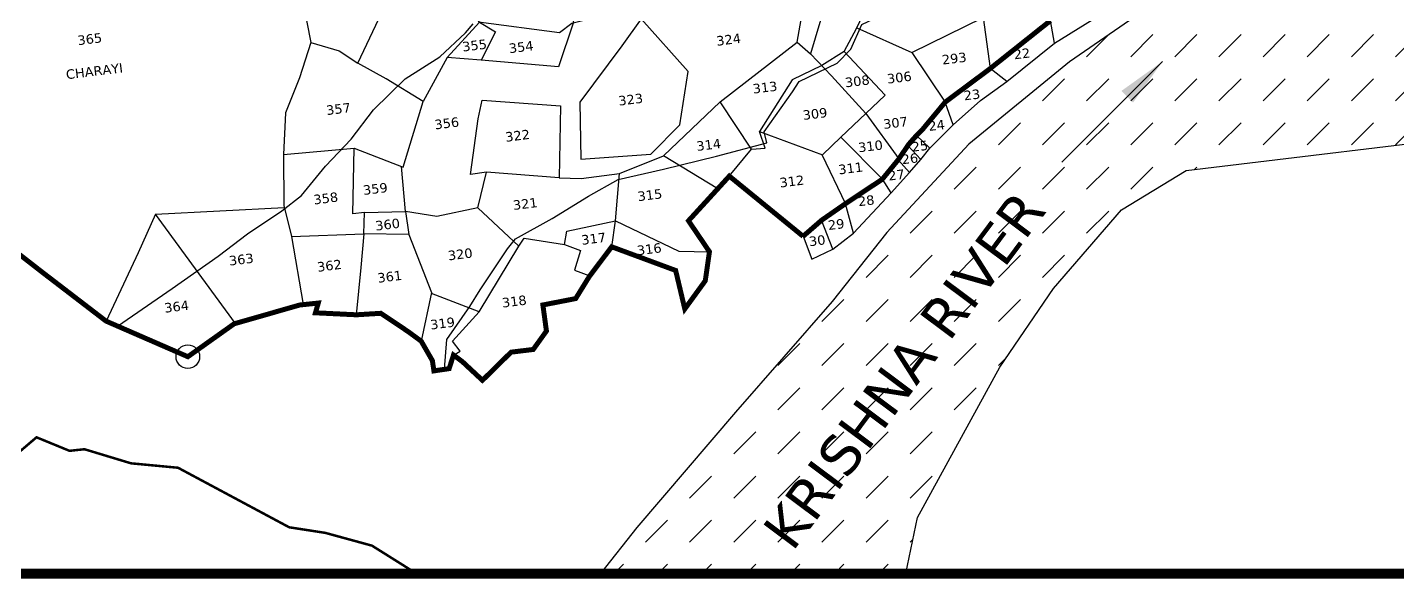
# Model space of a CAD drawing. Header units: inches. Extents: x 390077 to 397592, y 1846625 to 1854066.
# Drawn here: x 391736 to 394482, y 1846625 to 1847729 of the extents above; entities that cross this region are included whole.
import ezdxf

# ---------------------------------------------------------------- set-up
doc = ezdxf.new("R2010")
doc.units = ezdxf.units.IN
doc.header["$MEASUREMENT"] = 0
for name, color, linetype in [('BND', 6, 'Continuous'), ('ROAD', 1, 'Continuous'), ('ROADS', 50, 'Continuous'), ('SY.AREA', 7, 'Continuous'), ('TEXT', 7, 'Continuous')]:
    doc.layers.add(name, color=color, linetype=linetype)
doc.styles.get("Standard").update_dxf_attribs({"font": 'verdana.ttf'})
doc.dimstyles.get("Standard").update_dxf_attribs({"dimtxt": 0.18, "dimasz": 0.18, "dimexe": 0.18, "dimexo": 0.0625, "dimgap": 0.09, "dimtad": 0, "dimtih": 1, "dimtoh": 1, "dimdec": 4, "dimzin": 0, "dimdsep": 46, "dimtxsty": 'Standard', "dimcen": 0.09, "dimadec": 0, "dimazin": 0, "dimtfac": 1, "dimtdec": 4, "dimtofl": 0, "dimtmove": 0, "dimatfit": 3, "dimfxl": 1, "dimtolj": 1, "dimtzin": 0, "dimarcsym": 0})

msp = doc.modelspace()

# ---------------------------------------------------------------- hatches: boundary and pattern name
h = msp.add_hatch()
h.set_pattern_fill('DASH', color=4, scale=500, angle=45)
h.paths.add_polyline_path([(396842.7, 1849749.6), (396827, 1849662.4), (396744.1, 1849438.2), (396635.8, 1849147.2), (396517.9, 1848864.6), (396474.6, 1848746.2), (396409, 1848626), (396335.1, 1848509), (396254.3, 1848417.1), (396026.7, 1848336.1), (395843.1, 1848284), (395795.2, 1848276.2), (395731.5, 1848257.9), (395645.2, 1848207.4), (395580.7, 1848158.7), (395423.7, 1848103.6), (395304.2, 1848033.8), (395205.7, 1847985.1), (395069.7, 1847925.5), (394998.5, 1847894.3), (394932.4, 1847853.5), (394657.7, 1847849.7), (394443.5, 1847865.1), (394158.1, 1847834.1), (393974.8, 1847763.5), (393824.4, 1847659.5), (393622.8, 1847494.9), (393458.2, 1847317.9), (393348.5, 1847179.9), (393155.3, 1846958), (392957.7, 1846727.4), (392884.5, 1846635), (393496.1, 1846635), (393519.8, 1846747.4), (393684.8, 1847048.3), (393792.4, 1847206), (393928.7, 1847363.6), (394057.8, 1847442.4), (394690.4, 1847518.3), (395448.9, 1847598.5), (396554.7, 1848008.1), (396750.1, 1848154.6), (396882.2, 1848696.2), (396998.6, 1849328), (397493.6, 1849874.6), (397577.3, 1849935.8), (397577.3, 1850265.4), (397440.6, 1850242.4), (397285.9, 1850243.2), (397222.7, 1850203.9), (397132.9, 1850125.4), (397007.8, 1849982.1)])
h.paths.add_polyline_path([(393274.5, 1846646.9), (393836.2, 1847399.6), (393736.5, 1847473.9), (393174.8, 1846721.3)], flags=24)
h.paths.add_polyline_path([(396128.2, 1847948.4), (396727.2, 1848671.8), (396631.4, 1848751.1), (396032.4, 1848027.7)], flags=24)

# ---------------------------------------------------------------- linework, layer by layer
at = {"color": 0, "const_width": 20}
msp.add_lwpolyline([(390086.8, 1854056.4), (397577.3, 1854056.4), (397577.3, 1846635), (390086.8, 1846635)], close=True, dxfattribs=at)
at = {"color": 4}
for points in [[(393496.1, 1846635), (393519.8, 1846747.4), (393684.8, 1847048.3), (393792.4, 1847206), (393928.7, 1847363.6), (394057.8, 1847442.4), (394690.4, 1847518.3), (395448.9, 1847598.5), (396554.7, 1848008.1), (396750.1, 1848154.6), (396882.2, 1848696.2), (396998.6, 1849328), (397493.6, 1849874.6), (397577.3, 1849935.8)], [(394657.7, 1847849.7), (394443.5, 1847865.1), (394158.1, 1847834.1), (393974.8, 1847763.5), (393824.4, 1847659.5), (393622.8, 1847494.9), (393458.2, 1847317.9), (393348.5, 1847179.9), (393155.3, 1846958), (392957.7, 1846727.4), (392884.5, 1846635)]]:
    msp.add_lwpolyline(points, dxfattribs=at)
at = {"color": 5}
msp.add_circle((392057.9, 1847069.3), 23.6, dxfattribs=at)
at = {"layer": 'BND', "lineweight": 30, "const_width": 10}
for points in [[(393786.1, 1847742.3), (393665.1, 1847646.1), (393575.3, 1847579.2), (393529.7, 1847524.3), (393514.5, 1847508.7), (393502.3, 1847494.9), (393481, 1847463.6), (393449.3, 1847424.8), (393375.3, 1847375.7), (393327.6, 1847342.6), (393290.5, 1847310.4)], [(393290.5, 1847310.4), (393142.7, 1847430.9), (393060.9, 1847341.5), (393102.9, 1847279.5), (393094.5, 1847221.3), (393053.5, 1847164.9), (393035.2, 1847242), (392907, 1847289.4), (392861.9, 1847229.4), (392834.9, 1847185.7), (392769.2, 1847172.9), (392776.3, 1847120.7), (392749.9, 1847083.8), (392705.5, 1847078.4), (392648.1, 1847022), (392607.9, 1847059.4), (392590.1, 1847072.6), (392581.4, 1847045.4), (392550.9, 1847040.9), (392547.8, 1847061.4), (392525.5, 1847100.3), (392499.6, 1847119.3), (392444.6, 1847156.2), (392395.4, 1847153.2), (392313.5, 1847157.2), (392319.2, 1847176.7), (392282, 1847172.8), (392150.7, 1847135.2), (392057.9, 1847069.3), (391894, 1847140.6), (391764, 1847240.2), (391560.6, 1847398.4)]]:
    msp.add_lwpolyline(points, dxfattribs=at)
at = {"layer": 'ROAD'}
for points in [[(392572.4, 1847044.1), (392576.9, 1847103.8), (392622.9, 1847170.1), (392643.7, 1847203.2), (392698.5, 1847285.2), (392714.4, 1847305.1), (392788, 1847345.9), (392860.3, 1847391), (392919.7, 1847423.9), (393010.5, 1847444.8), (393117.3, 1847471), (393217.7, 1847497.6), (393212.6, 1847519.8), (393269.5, 1847599.7), (393282.7, 1847620.7), (393358.5, 1847656.9), (393386.4, 1847685.2), (393408.1, 1847734.3), (393461.5, 1847760), (393651.2, 1847859.7), (393776.1, 1847927.6), (393918.4, 1848002.8), (393934, 1848011.3)], [(391917.2, 1847130.5), (392026.6, 1847205.6), (392118.9, 1847270.5), (392177.3, 1847315.2), (392246.4, 1847361.5), (392285.8, 1847392.2), (392334, 1847450.6), (392384.9, 1847505.2), (392429.8, 1847563.5), (392493.1, 1847625.5), (392562.6, 1847669.7), (392614.3, 1847718.1), (392629.6, 1847735.9)]]:
    msp.add_lwpolyline(points, dxfattribs=at)
at = {"layer": 'ROADS', "color": 40, "const_width": 5}
msp.add_lwpolyline([(391696.9, 1846858.7), (391754.7, 1846907.9), (391820.8, 1846880.8), (391850.8, 1846884), (391944, 1846855.8), (392038.3, 1846846.9), (392260.9, 1846727.7), (392333.3, 1846716.5), (392426.8, 1846690.9), (392504, 1846642.5)], dxfattribs=at)
at = {"layer": 'SY.AREA'}
for points in [[(392166.9, 1847968), (392188.3, 1847963.4), (392261.6, 1847972.5), (392278.4, 1847904.7), (392261.7, 1847898.1), (392280.6, 1847818.1), (392304.4, 1847698.8), (392360.9, 1847681.8), (392398.2, 1847657.3), (392458.3, 1847784.3), (392360.5, 1847895.2), (392278.4, 1847904.7)], [(393794.4, 1847697.4), (393930.9, 1847782.1), (394005.9, 1847833)], [(392667.2, 1847798.6), (392836.5, 1847806.8), (392830, 1847737.2), (392800.5, 1847649.5), (392645.3, 1847662.9), (392577.7, 1847668.7), (392642.3, 1847739.2), (392674.1, 1847719.7), (392645.3, 1847662.9)], [(392802.1, 1847427.8), (392845.6, 1847426), (392922.9, 1847436), (393010.5, 1847471.6), (393124.3, 1847579.6), (393278.8, 1847699), (393292.9, 1847778.4), (393198.9, 1847798.1), (393131.3, 1847806.5), (393062.2, 1847748.2), (392966.4, 1847746.1), (392927.5, 1847691.8), (392843.3, 1847579.3), (392845.1, 1847465), (392985.2, 1847475.1), (393043.5, 1847533.6), (393060, 1847640.6), (392966.4, 1847746.1), (392940.8, 1847764.8), (392827.4, 1847736.6), (392802.7, 1847717.8), (392640.4, 1847739.5), (392662.5, 1847774.7)], [(393373.1, 1847680.5), (393398.1, 1847728.1), (393421.9, 1847778.9), (393341.2, 1847806.9), (393323.8, 1847738.7), (393305.5, 1847675.5)], [(393398.1, 1847728.1), (393508.6, 1847678.5), (393575.3, 1847579.2)], [(393508.6, 1847678.5), (393651.4, 1847748.6), (393665.1, 1847646.1)], [(393698.9, 1847620.7), (393794.4, 1847697.4), (393786.1, 1847742.3)], [(392304.4, 1847698.8), (392281.4, 1847628), (392253.2, 1847557.5), (392249.2, 1847474.2), (392391.3, 1847487.2), (392489.3, 1847448.8), (392529.4, 1847580.5), (392455.2, 1847625.7), (392398.2, 1847657.3)], [(393278.8, 1847699), (393305.5, 1847675.5), (393347.5, 1847631.6), (393416, 1847556), (393482.5, 1847465.7)], [(392577.7, 1847668.7), (392529.4, 1847580.5)], [(393186.9, 1847485), (393214.6, 1847487.1), (393203, 1847520.6), (393329.5, 1847473.8), (393365.9, 1847509.1), (393416, 1847556), (393454.7, 1847593.2), (393373.1, 1847680.5), (393328.3, 1847652.5), (393268.6, 1847623.5), (393203, 1847520.6)], [(393591.4, 1847533.4), (393646.2, 1847582.6), (393698.9, 1847620.7), (393665.1, 1847646.1)], [(392638.7, 1847367.7), (392656.3, 1847439), (392624.4, 1847434), (392639.7, 1847545.9), (392647.3, 1847582.9), (392804.7, 1847571.8), (392802.1, 1847427.8), (392656.3, 1847439)], [(393142.7, 1847430.9), (393186.9, 1847485), (393124.3, 1847579.6)], [(393544.7, 1847486.9), (393591.4, 1847533.4), (393575.3, 1847579.2)], [(393365.9, 1847509.1), (393449.3, 1847424.8)], [(393526.7, 1847463.9), (393544.7, 1847486.9), (393518, 1847512.4)], [(392249.2, 1847474.2), (392250.1, 1847371.8), (392265.5, 1847310.3), (392410.5, 1847315.2), (392411.7, 1847358), (392388.1, 1847355.1), (392391.3, 1847487.2)], [(393328.1, 1847474.3), (393375.3, 1847375.7)], [(393503.8, 1847438.4), (393526.7, 1847463.9), (393500.5, 1847492.3)], [(392411.7, 1847358), (392493.7, 1847360.4), (392485.9, 1847450.1)], [(393119.5, 1847405.6), (393010.5, 1847471.6)], [(393467.2, 1847397.3), (393503.8, 1847438.4), (393481, 1847463.6)], [(392812.3, 1847294.1), (392817.4, 1847320.6), (392914.7, 1847341.7), (392922.9, 1847436)], [(393391.4, 1847316.4), (393467.2, 1847397.3), (393449.3, 1847424.8)], [(391993, 1847354.4), (392251.1, 1847368.1)], [(392641.5, 1847159), (392720.9, 1847290.6), (392638.7, 1847367.7), (392556.5, 1847350), (392493.7, 1847360.4)], [(393350.3, 1847284.7), (393391.4, 1847316.4), (393375.3, 1847375.7)], [(392153.4, 1847135.9), (391993, 1847354.4), (391958.4, 1847277.4), (391894, 1847140.6)], [(392493.7, 1847360.4), (392500.7, 1847314), (392410.5, 1847315.2), (392404.6, 1847247.9), (392395.4, 1847153.2)], [(392907, 1847289.4), (392914.7, 1847341.7), (393041.3, 1847280.7), (393102.9, 1847279.5)], [(393290.5, 1847310.4), (393307.8, 1847264.5), (393350.3, 1847284.7), (393327.6, 1847342.6)], [(392265.5, 1847310.3), (392288.8, 1847173.5)], [(392500.7, 1847314), (392546.1, 1847197.6), (392525.5, 1847100.3)], [(392720.9, 1847290.6), (392731.6, 1847306.7), (392812.3, 1847294.1), (392844.6, 1847282.3), (392832.8, 1847242.6), (392863.4, 1847231.4)], [(392590.1, 1847072.6), (392603.4, 1847080.1), (392588.2, 1847100.6), (392641.5, 1847159), (392545.8, 1847196)]]:
    msp.add_lwpolyline(points, dxfattribs=at)

# ---------------------------------------------------------------- texts
at = {"layer": 'TEXT'}
for s, p in [('365', (391837.9, 1847693.1)), ('355', (392608.8, 1847680.4)), ('354', (392702.2, 1847677.1)), ('324', (393117.8, 1847691.9)), ('293', (393569.8, 1847654.2)), ('22', (393713.7, 1847664.7)), ('CHARAYI', (391814.9, 1847624.7)), ('306', (393459.8, 1847616.1)), ('313', (393190.7, 1847596.1)), ('308', (393375.6, 1847608.6)), ('323', (392921.6, 1847572)), ('23', (393613.5, 1847582.5)), ('357', (392336.1, 1847553.1)), ('309', (393290.9, 1847543.3)), ('356', (392553.2, 1847524.4)), ('307', (393452.1, 1847525.3)), ('24', (393542.7, 1847521.3)), ('322', (392695, 1847499.6)), ('314', (393077.9, 1847481.2)), ('310', (393402, 1847478.5)), ('25', (393509.2, 1847479.7)), ('26', (393489.2, 1847454.6)), ('311', (393362.3, 1847434.3)), ('312', (393244.6, 1847408.1)), ('27', (393462.3, 1847421.9)), ('358', (392310.7, 1847374.1)), ('359', (392410, 1847393.1)), ('315', (392960.1, 1847380.7)), ('28', (393401.7, 1847370.5)), ('321', (392710.3, 1847363)), ('360', (392434.6, 1847321.7)), ('29', (393341.5, 1847322.9)), ('317', (392847.4, 1847293.3)), ('30', (393303.5, 1847290.5)), ('320', (392580.1, 1847262.1)), ('316', (392958.8, 1847272.4)), ('363', (392141.5, 1847251.7)), ('362', (392318, 1847239.3)), ('361', (392438.9, 1847217.3)), ('364', (392011.9, 1847157.3)), ('318', (392688.4, 1847167.7)), ('319', (392544.6, 1847123.7))]:
    msp.add_text(s, height=18.93, rotation=7.034, dxfattribs=at).set_placement(p)
at = {"layer": 'TEXT', "color": 4}
msp.add_text('KRISHNA RIVER', height=80, rotation=53.2656, dxfattribs=at).set_placement((393269.1, 1846676.8))

# ---------------------------------------------------------------- leaders
at = {"color": 4}
msp.add_leader([(394010.7, 1847660.6), (393808.8, 1847459)], dimstyle='Standard', override={"dimasz": 100}, dxfattribs=at)

doc.saveas('drawing.dxf')
